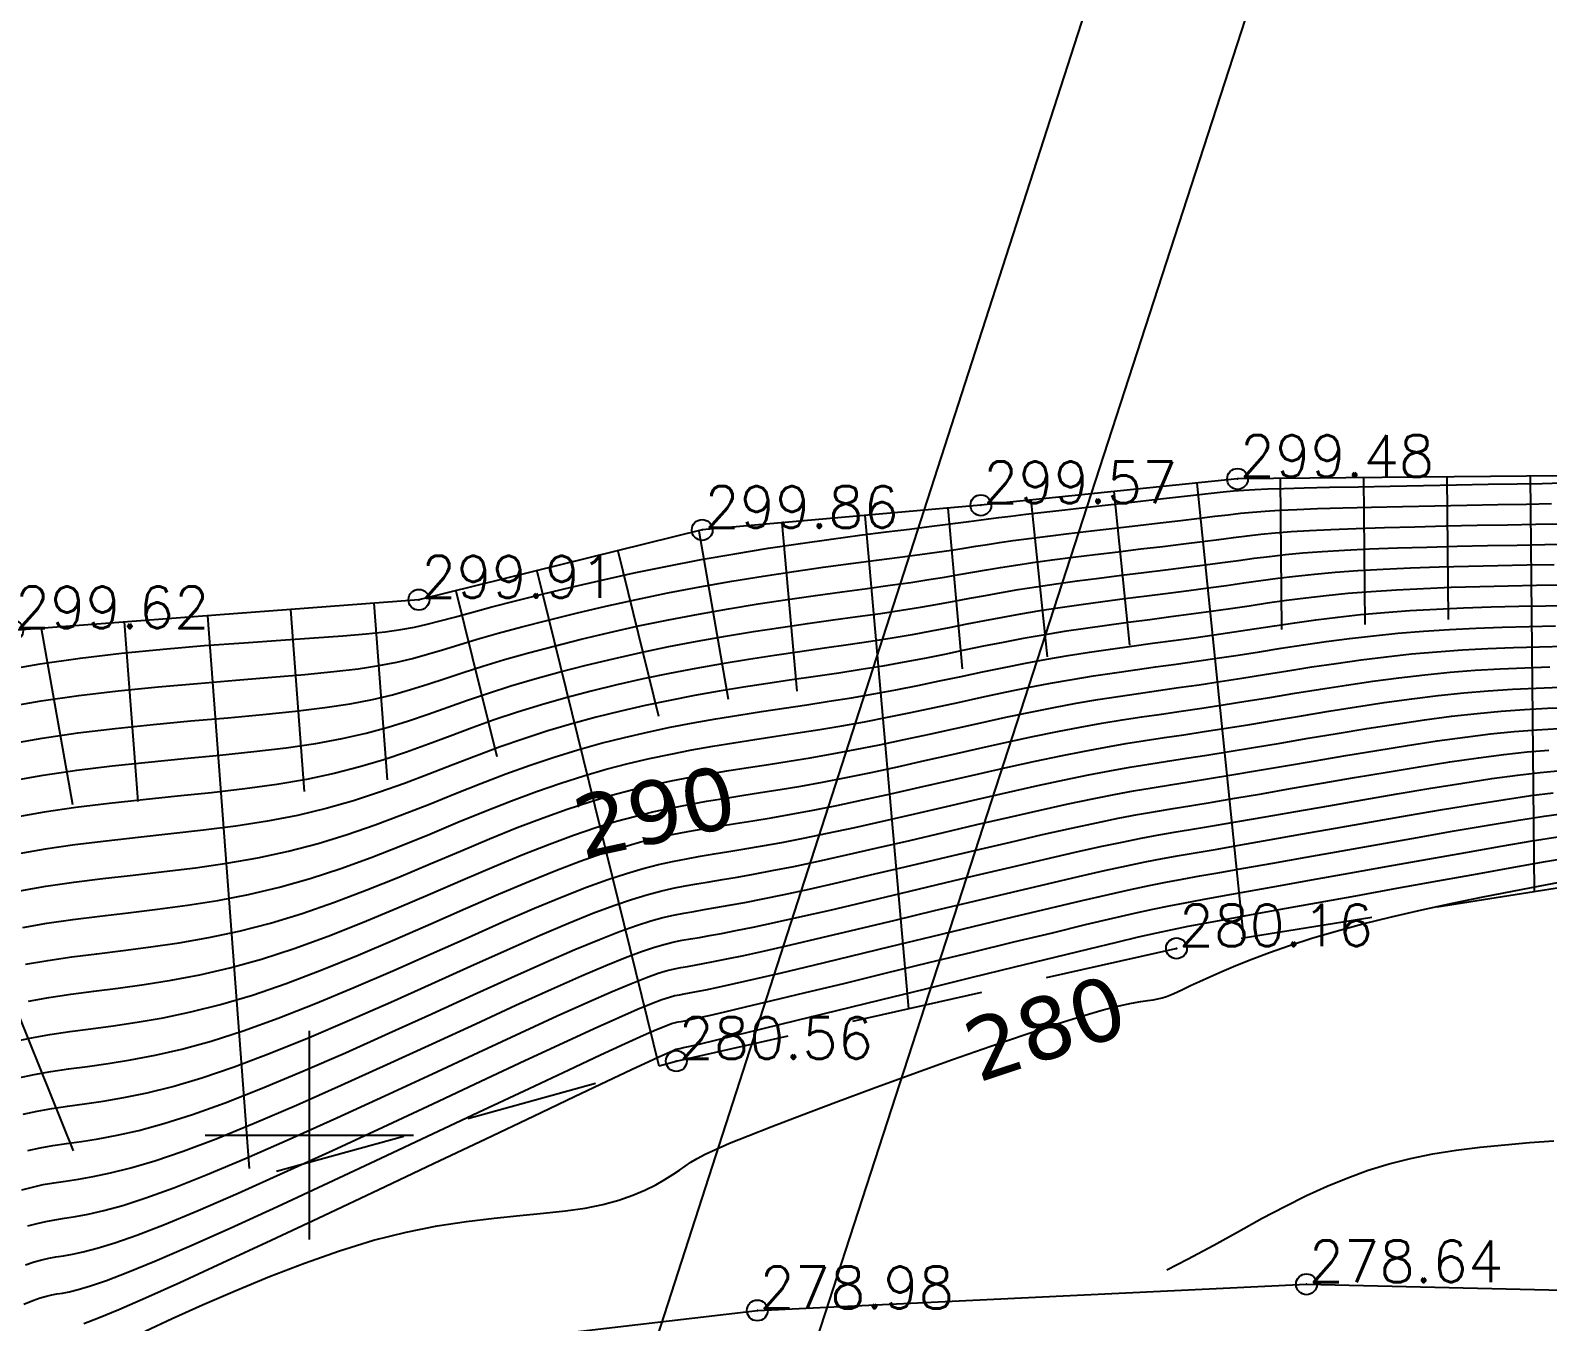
# Model space of a CAD drawing. Header units: millimetres. Extents: x 524954 to 526204, y 9523489 to 9524010.
# Drawn here: x 525193.31 to 525229.69, y 9523795.53 to 9523826.49 of the extents above; entities that cross this region are included whole.
import ezdxf
from ezdxf.enums import TextEntityAlignment as Align

# ---------------------------------------------------------------- set-up
doc = ezdxf.new("R2010")
doc.units = ezdxf.units.MM
doc.header["$PDMODE"] = 32
doc.header["$PDSIZE"] = 0.5
doc.linetypes.add('CACHE2', pattern=[4.7625, 3.175, -1.5875])
for name, color, linetype in [('Bas_Talus', 40, 'CACHE2'), ('Carroyage(2)', 7, 'Continuous'), ('CN_01_00', 3, 'Continuous'), ('CN_02_00', 4, 'Continuous'), ('CN_05_00', 6, 'Continuous'), ('CN_10_00', 1, 'Continuous'), ('Cotation Courbes de niveau', 7, 'Continuous'), ('Haut_Talus', 30, 'Continuous'), ('PLUME_2', 1, 'Continuous'), ('Talus', 2, 'Continuous'), ('TopoAlt', 3, 'Continuous'), ('TOPOJIS', 7, 'Continuous')]:
    doc.layers.add(name, color=color, linetype=linetype)
doc.layers.add('Trottoir', color=7, linetype='Continuous', true_color=0xff6666)
doc.styles.add('Simplex 1.0', font='Simplex.shx', dxfattribs={"width": 0.99, "height": 1})
doc.styles.add('Verdana 1.0', font='verdana.ttf', dxfattribs={"width": 0.99, "height": 1})

# ---------------------------------------------------------------- blocks, each defined once
blk = doc.blocks.new('TCPOINT M')
at = {"color": 0}
blk.add_point((0, 0), dxfattribs=at)
at = {"layer": 'TopoAlt', "style": 'Simplex 1.0', "width": 0.99}
blk.add_attdef('ALT', (0.15, 0.15), '', height=1, dxfattribs=at)

msp = doc.modelspace()

# ---------------------------------------------------------------- linework, layer by layer
at = {"layer": 'Bas_Talus', "flags": 128}
msp.add_lwpolyline([(525199.208, 9523799.132), (525208.8, 9523801.776), (525220.795, 9523804.478), (525231.919, 9523806.249), (525244.031, 9523805.939), (525246.35, 9523809.16), (525255.359, 9523814.932), (525262.717, 9523816.004), (525268.895, 9523820.451), (525287.363, 9523826.037), (525301, 9523831.408), (525309.422, 9523839.276), (525318.775, 9523848.13), (525321.585, 9523856.913), (525321.412, 9523876.469)], dxfattribs=at)
at = {"layer": 'Carroyage(2)'}
for p, q in [((525200, 9523797.5), (525200, 9523802.5)), ((525197.5, 9523800), (525202.5, 9523800))]:
    msp.add_line(p, q, dxfattribs=at)
at = {"layer": 'CN_01_00', "flags": 128}
for points, elevation in [([(525192.639, 9523811.139), (525193.542, 9523811.298), (525194.5, 9523811.436), (525195.492, 9523811.553), (525196.493, 9523811.652), (525197.481, 9523811.737), (525198.43, 9523811.808), (525199.316, 9523811.87), (525200.115, 9523811.924), (525200.804, 9523811.974), (525201.366, 9523812.022), (525201.82, 9523812.07), (525202.197, 9523812.122), (525202.522, 9523812.181), (525202.826, 9523812.248), (525203.135, 9523812.328), (525203.479, 9523812.422), (525203.885, 9523812.534), (525204.375, 9523812.666), (525204.945, 9523812.813), (525205.582, 9523812.972), (525206.277, 9523813.139), (525207.017, 9523813.31), (525207.791, 9523813.479), (525208.587, 9523813.644), (525209.396, 9523813.799), (525210.204, 9523813.942), (525211.001, 9523814.071), (525211.774, 9523814.187), (525212.511, 9523814.291), (525213.201, 9523814.383), (525213.83, 9523814.464), (525214.388, 9523814.533), (525214.862, 9523814.591), (525215.246, 9523814.639), (525215.557, 9523814.679), (525215.818, 9523814.714), (525216.052, 9523814.745), (525216.283, 9523814.776), (525216.532, 9523814.808), (525216.823, 9523814.844), (525217.179, 9523814.887), (525217.615, 9523814.938), (525218.117, 9523814.996), (525218.663, 9523815.058), (525219.23, 9523815.122), (525219.797, 9523815.186), (525220.341, 9523815.247), (525220.84, 9523815.303), (525221.271, 9523815.352), (525221.622, 9523815.392), (525221.911, 9523815.424), (525222.164, 9523815.449), (525222.41, 9523815.469), (525222.675, 9523815.484), (525222.986, 9523815.497), (525223.371, 9523815.509), (525223.857, 9523815.521), (525224.46, 9523815.534), (525225.159, 9523815.548), (525225.922, 9523815.563), (525226.716, 9523815.578), (525227.509, 9523815.593), (525228.27, 9523815.606), (525228.967, 9523815.619), (525229.566, 9523815.629), (525230.045, 9523815.637)], 299), ([(525192.778, 9523809.378), (525193.589, 9523809.521), (525194.45, 9523809.645), (525195.345, 9523809.752), (525196.254, 9523809.846), (525197.159, 9523809.93), (525198.042, 9523810.009), (525198.884, 9523810.086), (525199.666, 9523810.166), (525200.369, 9523810.251), (525200.982, 9523810.345), (525201.516, 9523810.449), (525201.991, 9523810.561), (525202.427, 9523810.682), (525202.843, 9523810.811), (525203.257, 9523810.948), (525203.69, 9523811.093), (525204.16, 9523811.244), (525204.682, 9523811.402), (525205.254, 9523811.564), (525205.868, 9523811.728), (525206.518, 9523811.891), (525207.196, 9523812.052), (525207.896, 9523812.208), (525208.61, 9523812.356), (525209.331, 9523812.495), (525210.053, 9523812.622), (525210.766, 9523812.738), (525211.463, 9523812.844), (525212.136, 9523812.941), (525212.776, 9523813.029), (525213.376, 9523813.11), (525213.926, 9523813.185), (525214.42, 9523813.254), (525214.852, 9523813.319), (525215.234, 9523813.381), (525215.582, 9523813.439), (525215.911, 9523813.497), (525216.237, 9523813.554), (525216.575, 9523813.611), (525216.94, 9523813.669), (525217.348, 9523813.729), (525217.809, 9523813.792), (525218.314, 9523813.857), (525218.847, 9523813.924), (525219.394, 9523813.99), (525219.939, 9523814.055), (525220.467, 9523814.118), (525220.964, 9523814.178), (525221.414, 9523814.233), (525221.808, 9523814.284), (525222.16, 9523814.329), (525222.49, 9523814.371), (525222.817, 9523814.408), (525223.162, 9523814.441), (525223.545, 9523814.472), (525223.984, 9523814.5), (525224.499, 9523814.525), (525225.104, 9523814.548), (525225.781, 9523814.57), (525226.507, 9523814.589), (525227.257, 9523814.607), (525228.006, 9523814.622), (525228.732, 9523814.635), (525229.409, 9523814.646), (525230.015, 9523814.655)], 297), ([(525193.056, 9523805.856), (525193.684, 9523805.967), (525194.351, 9523806.063), (525195.051, 9523806.15), (525195.775, 9523806.232), (525196.517, 9523806.317), (525197.268, 9523806.411), (525198.021, 9523806.519), (525198.768, 9523806.649), (525199.501, 9523806.805), (525200.214, 9523806.992), (525200.907, 9523807.206), (525201.581, 9523807.439), (525202.237, 9523807.685), (525202.877, 9523807.938), (525203.501, 9523808.189), (525204.112, 9523808.434), (525204.709, 9523808.664), (525205.296, 9523808.874), (525205.872, 9523809.066), (525206.44, 9523809.239), (525207.001, 9523809.396), (525207.556, 9523809.537), (525208.107, 9523809.665), (525208.655, 9523809.782), (525209.202, 9523809.887), (525209.749, 9523809.983), (525210.295, 9523810.073), (525210.84, 9523810.157), (525211.384, 9523810.239), (525211.926, 9523810.32), (525212.466, 9523810.402), (525213.002, 9523810.488), (525213.535, 9523810.58), (525214.064, 9523810.678), (525214.589, 9523810.783), (525215.11, 9523810.891), (525215.629, 9523811), (525216.146, 9523811.11), (525216.66, 9523811.216), (525217.174, 9523811.318), (525217.686, 9523811.414), (525218.197, 9523811.501), (525218.707, 9523811.581), (525219.215, 9523811.655), (525219.721, 9523811.726), (525220.222, 9523811.793), (525220.72, 9523811.86), (525221.212, 9523811.926), (525221.698, 9523811.995), (525222.179, 9523812.066), (525222.658, 9523812.14), (525223.141, 9523812.213), (525223.633, 9523812.286), (525224.138, 9523812.355), (525224.661, 9523812.421), (525225.209, 9523812.481), (525225.785, 9523812.533), (525226.393, 9523812.577), (525227.026, 9523812.613), (525227.677, 9523812.642), (525228.338, 9523812.664), (525229, 9523812.681), (525229.655, 9523812.693), (525230.295, 9523812.702)], 293), ([(525193.195, 9523804.095), (525193.732, 9523804.19), (525194.302, 9523804.272), (525194.904, 9523804.348), (525195.536, 9523804.425), (525196.196, 9523804.511), (525196.881, 9523804.612), (525197.589, 9523804.736), (525198.319, 9523804.89), (525199.067, 9523805.082), (525199.83, 9523805.316), (525200.603, 9523805.584), (525201.376, 9523805.878), (525202.142, 9523806.187), (525202.894, 9523806.501), (525203.623, 9523806.81), (525204.323, 9523807.104), (525204.984, 9523807.374), (525205.603, 9523807.611), (525206.181, 9523807.817), (525206.726, 9523807.994), (525207.242, 9523808.148), (525207.736, 9523808.28), (525208.212, 9523808.394), (525208.678, 9523808.494), (525209.137, 9523808.583), (525209.597, 9523808.664), (525210.06, 9523808.74), (525210.529, 9523808.814), (525211.009, 9523808.888), (525211.502, 9523808.965), (525212.011, 9523809.048), (525212.54, 9523809.14), (525213.092, 9523809.243), (525213.669, 9523809.358), (525214.266, 9523809.484), (525214.874, 9523809.616), (525215.488, 9523809.752), (525216.1, 9523809.888), (525216.703, 9523810.019), (525217.29, 9523810.143), (525217.855, 9523810.256), (525218.391, 9523810.355), (525218.904, 9523810.443), (525219.399, 9523810.521), (525219.884, 9523810.593), (525220.364, 9523810.662), (525220.846, 9523810.73), (525221.336, 9523810.801), (525221.841, 9523810.876), (525222.365, 9523810.958), (525222.908, 9523811.045), (525223.467, 9523811.135), (525224.04, 9523811.225), (525224.625, 9523811.312), (525225.22, 9523811.395), (525225.821, 9523811.471), (525226.428, 9523811.537), (525227.037, 9523811.591), (525227.649, 9523811.634), (525228.263, 9523811.668), (525228.879, 9523811.693), (525229.497, 9523811.71), (525230.116, 9523811.722)], 291), ([(525192.913, 9523802.243), (525193.335, 9523802.334), (525193.779, 9523802.413), (525194.252, 9523802.481), (525194.757, 9523802.547), (525195.297, 9523802.619), (525195.874, 9523802.704), (525196.494, 9523802.813), (525197.158, 9523802.952), (525197.87, 9523803.132), (525198.633, 9523803.359), (525199.447, 9523803.639), (525200.298, 9523803.963), (525201.17, 9523804.317), (525202.047, 9523804.689), (525202.911, 9523805.064), (525203.745, 9523805.43), (525204.534, 9523805.775), (525205.259, 9523806.083), (525205.91, 9523806.347), (525206.491, 9523806.567), (525207.012, 9523806.75), (525207.484, 9523806.9), (525207.915, 9523807.022), (525208.318, 9523807.123), (525208.7, 9523807.207), (525209.073, 9523807.279), (525209.445, 9523807.345), (525209.824, 9523807.407), (525210.218, 9523807.47), (525210.633, 9523807.537), (525211.077, 9523807.611), (525211.556, 9523807.694), (525212.078, 9523807.792), (525212.65, 9523807.905), (525213.275, 9523808.038), (525213.943, 9523808.185), (525214.638, 9523808.342), (525215.347, 9523808.504), (525216.055, 9523808.666), (525216.746, 9523808.822), (525217.407, 9523808.968), (525218.024, 9523809.098), (525218.585, 9523809.209), (525219.1, 9523809.304), (525219.583, 9523809.387), (525220.047, 9523809.461), (525220.506, 9523809.531), (525220.972, 9523809.601), (525221.46, 9523809.675), (525221.983, 9523809.756), (525222.55, 9523809.849), (525223.157, 9523809.95), (525223.793, 9523810.056), (525224.448, 9523810.164), (525225.113, 9523810.269), (525225.778, 9523810.37), (525226.434, 9523810.461), (525227.07, 9523810.541), (525227.681, 9523810.605), (525228.271, 9523810.656), (525228.848, 9523810.694), (525229.419, 9523810.721), (525229.993, 9523810.74)], 289), ([(525193.136, 9523800.499), (525193.474, 9523800.573), (525193.827, 9523800.635), (525194.203, 9523800.69), (525194.61, 9523800.746), (525195.057, 9523800.812), (525195.553, 9523800.898), (525196.107, 9523801.014), (525196.726, 9523801.169), (525197.421, 9523801.373), (525198.199, 9523801.636), (525199.063, 9523801.963), (525199.994, 9523802.342), (525200.965, 9523802.756), (525201.952, 9523803.19), (525202.928, 9523803.627), (525203.867, 9523804.051), (525204.745, 9523804.445), (525205.534, 9523804.793), (525206.217, 9523805.083), (525206.8, 9523805.318), (525207.298, 9523805.505), (525207.725, 9523805.652), (525208.095, 9523805.765), (525208.423, 9523805.851), (525208.723, 9523805.919), (525209.008, 9523805.975), (525209.293, 9523806.025), (525209.589, 9523806.075), (525209.907, 9523806.127), (525210.257, 9523806.186), (525210.652, 9523806.256), (525211.101, 9523806.341), (525211.616, 9523806.443), (525212.208, 9523806.568), (525212.881, 9523806.717), (525213.62, 9523806.886), (525214.402, 9523807.068), (525215.206, 9523807.256), (525216.009, 9523807.444), (525216.789, 9523807.625), (525217.524, 9523807.792), (525218.193, 9523807.94), (525218.779, 9523808.064), (525219.297, 9523808.166), (525219.767, 9523808.253), (525220.211, 9523808.329), (525220.647, 9523808.4), (525221.098, 9523808.472), (525221.584, 9523808.549), (525222.125, 9523808.637), (525222.736, 9523808.74), (525223.406, 9523808.855), (525224.118, 9523808.977), (525224.855, 9523809.103), (525225.6, 9523809.226), (525226.336, 9523809.344), (525227.046, 9523809.452), (525227.713, 9523809.545), (525228.326, 9523809.619), (525228.894, 9523809.677), (525229.433, 9523809.72), (525229.96, 9523809.75)], 287), ([(525193.193, 9523796.888), (525193.399, 9523796.958), (525193.581, 9523797.011), (525193.752, 9523797.05), (525193.922, 9523797.081), (525194.104, 9523797.108), (525194.316, 9523797.144), (525194.579, 9523797.199), (525194.911, 9523797.285), (525195.332, 9523797.416), (525195.863, 9523797.602), (525196.523, 9523797.856), (525197.33, 9523798.19), (525198.295, 9523798.61), (525199.385, 9523799.099), (525200.555, 9523799.634), (525201.762, 9523800.193), (525202.962, 9523800.753), (525204.111, 9523801.292), (525205.166, 9523801.786), (525206.084, 9523802.213), (525206.83, 9523802.556), (525207.418, 9523802.82), (525207.87, 9523803.016), (525208.208, 9523803.156), (525208.455, 9523803.25), (525208.634, 9523803.309), (525208.768, 9523803.344), (525208.879, 9523803.367), (525208.989, 9523803.386), (525209.118, 9523803.409), (525209.284, 9523803.44), (525209.506, 9523803.485), (525209.802, 9523803.547), (525210.191, 9523803.633), (525210.692, 9523803.747), (525211.323, 9523803.894), (525212.093, 9523804.077), (525212.974, 9523804.288), (525213.93, 9523804.519), (525214.924, 9523804.759), (525215.918, 9523804.999), (525216.875, 9523805.23), (525217.758, 9523805.442), (525218.531, 9523805.625), (525219.167, 9523805.772), (525219.69, 9523805.89), (525220.135, 9523805.984), (525220.537, 9523806.065), (525220.931, 9523806.138), (525221.351, 9523806.213), (525221.832, 9523806.298), (525222.41, 9523806.399), (525223.108, 9523806.523), (525223.905, 9523806.665), (525224.77, 9523806.82), (525225.67, 9523806.98), (525226.575, 9523807.14), (525227.453, 9523807.293), (525228.271, 9523807.433), (525228.999, 9523807.553), (525229.614, 9523807.648), (525230.138, 9523807.72)], 283), ([(525194.59, 9523795.479), (525194.945, 9523795.617), (525195.432, 9523795.818), (525196.073, 9523796.097), (525196.896, 9523796.467), (525197.912, 9523796.933), (525199.08, 9523797.477), (525200.35, 9523798.073), (525201.667, 9523798.695), (525202.979, 9523799.316), (525204.233, 9523799.912), (525205.377, 9523800.456), (525206.359, 9523800.923), (525207.137, 9523801.292), (525207.727, 9523801.571), (525208.156, 9523801.772), (525208.449, 9523801.908), (525208.635, 9523801.992), (525208.739, 9523802.038), (525208.79, 9523802.057), (525208.814, 9523802.063), (525208.837, 9523802.067), (525208.883, 9523802.076), (525208.973, 9523802.097), (525209.13, 9523802.134), (525209.377, 9523802.192), (525209.736, 9523802.279), (525210.23, 9523802.398), (525210.88, 9523802.557), (525211.699, 9523802.756), (525212.651, 9523802.989), (525213.694, 9523803.245), (525214.783, 9523803.511), (525215.872, 9523803.777), (525216.918, 9523804.033), (525217.875, 9523804.266), (525218.699, 9523804.467), (525219.361, 9523804.627), (525219.887, 9523804.751), (525220.319, 9523804.85), (525220.701, 9523804.933), (525221.073, 9523805.008), (525221.477, 9523805.084), (525221.956, 9523805.172), (525222.552, 9523805.28), (525223.293, 9523805.414), (525224.154, 9523805.57), (525225.095, 9523805.741), (525226.078, 9523805.919), (525227.063, 9523806.097), (525228.011, 9523806.268), (525228.884, 9523806.423), (525229.642, 9523806.557), (525230.258, 9523806.662)], 281), ([(525220.566, 9523796.772), (525221.06, 9523797.022), (525221.686, 9523797.36), (525222.284, 9523797.692), (525222.852, 9523798.006), (525223.391, 9523798.291), (525223.908, 9523798.548), (525224.409, 9523798.776), (525224.901, 9523798.978), (525225.393, 9523799.155), (525225.892, 9523799.308), (525226.404, 9523799.438), (525226.938, 9523799.547), (525227.498, 9523799.636), (525228.077, 9523799.709), (525228.668, 9523799.768), (525229.26, 9523799.819), (525229.846, 9523799.863)], 279)]:
    msp.add_lwpolyline(points, dxfattribs=dict(at, elevation=elevation))
at = {"layer": 'CN_02_00', "flags": 128}
for points, elevation in [([(525192.709, 9523810.259), (525193.566, 9523810.41), (525194.475, 9523810.54), (525195.418, 9523810.652), (525196.374, 9523810.749), (525197.32, 9523810.833), (525198.236, 9523810.909), (525199.1, 9523810.978), (525199.891, 9523811.045), (525200.587, 9523811.113), (525201.174, 9523811.184), (525201.668, 9523811.26), (525202.094, 9523811.342), (525202.475, 9523811.432), (525202.834, 9523811.53), (525203.196, 9523811.638), (525203.584, 9523811.758), (525204.022, 9523811.889), (525204.529, 9523812.034), (525205.099, 9523812.188), (525205.725, 9523812.35), (525206.397, 9523812.515), (525207.106, 9523812.681), (525207.843, 9523812.844), (525208.599, 9523813), (525209.364, 9523813.147), (525210.128, 9523813.282), (525210.884, 9523813.405), (525211.619, 9523813.516), (525212.324, 9523813.616), (525212.988, 9523813.706), (525213.603, 9523813.787), (525214.157, 9523813.859), (525214.641, 9523813.923), (525215.049, 9523813.979), (525215.396, 9523814.03), (525215.7, 9523814.077), (525215.982, 9523814.121), (525216.26, 9523814.165), (525216.553, 9523814.209), (525216.881, 9523814.256), (525217.263, 9523814.308), (525217.712, 9523814.365), (525218.216, 9523814.427), (525218.755, 9523814.491), (525219.312, 9523814.556), (525219.868, 9523814.62), (525220.404, 9523814.683), (525220.902, 9523814.741), (525221.342, 9523814.793), (525221.715, 9523814.838), (525222.035, 9523814.877), (525222.327, 9523814.91), (525222.614, 9523814.938), (525222.919, 9523814.963), (525223.265, 9523814.985), (525223.677, 9523815.004), (525224.178, 9523815.023), (525224.782, 9523815.041), (525225.47, 9523815.059), (525226.214, 9523815.076), (525226.986, 9523815.092), (525227.758, 9523815.107), (525228.501, 9523815.121), (525229.188, 9523815.132), (525229.79, 9523815.142)], 298), ([(525192.848, 9523808.498), (525193.613, 9523808.633), (525194.425, 9523808.75), (525195.271, 9523808.851), (525196.134, 9523808.942), (525196.999, 9523809.027), (525197.849, 9523809.11), (525198.668, 9523809.195), (525199.442, 9523809.286), (525200.152, 9523809.39), (525200.79, 9523809.507), (525201.364, 9523809.638), (525201.889, 9523809.781), (525202.38, 9523809.933), (525202.851, 9523810.093), (525203.318, 9523810.259), (525203.795, 9523810.428), (525204.297, 9523810.599), (525204.835, 9523810.77), (525205.408, 9523810.939), (525206.011, 9523811.106), (525206.639, 9523811.267), (525207.286, 9523811.424), (525207.949, 9523811.572), (525208.621, 9523811.713), (525209.299, 9523811.843), (525209.977, 9523811.962), (525210.648, 9523812.072), (525211.307, 9523812.172), (525211.948, 9523812.265), (525212.564, 9523812.352), (525213.148, 9523812.433), (525213.695, 9523812.511), (525214.199, 9523812.586), (525214.655, 9523812.659), (525215.073, 9523812.731), (525215.464, 9523812.802), (525215.841, 9523812.873), (525216.214, 9523812.943), (525216.596, 9523813.012), (525216.998, 9523813.081), (525217.432, 9523813.15), (525217.906, 9523813.219), (525218.412, 9523813.288), (525218.939, 9523813.357), (525219.475, 9523813.424), (525220.01, 9523813.49), (525220.53, 9523813.553), (525221.026, 9523813.615), (525221.485, 9523813.674), (525221.9, 9523813.729), (525222.284, 9523813.782), (525222.653, 9523813.831), (525223.021, 9523813.877), (525223.406, 9523813.92), (525223.824, 9523813.959), (525224.29, 9523813.995), (525224.821, 9523814.027), (525225.426, 9523814.056), (525226.093, 9523814.081), (525226.8, 9523814.102), (525227.527, 9523814.121), (525228.255, 9523814.137), (525228.963, 9523814.15), (525229.631, 9523814.16), (525230.239, 9523814.168)], 296), ([(525230.073, 9523813.188), (525229.424, 9523813.179), (525228.751, 9523813.166), (525228.068, 9523813.15), (525227.385, 9523813.128), (525226.715, 9523813.102), (525226.071, 9523813.07), (525225.464, 9523813.031), (525224.902, 9523812.985), (525224.382, 9523812.934), (525223.894, 9523812.877), (525223.429, 9523812.816), (525222.978, 9523812.753), (525222.534, 9523812.687), (525222.086, 9523812.621), (525221.627, 9523812.554), (525221.15, 9523812.489), (525220.656, 9523812.424), (525220.151, 9523812.359), (525219.639, 9523812.292), (525219.123, 9523812.222), (525218.609, 9523812.15), (525218.1, 9523812.074), (525217.601, 9523811.992), (525217.115, 9523811.906), (525216.639, 9523811.815), (525216.169, 9523811.721), (525215.7, 9523811.625), (525215.228, 9523811.528), (525214.75, 9523811.432), (525214.261, 9523811.339), (525213.756, 9523811.248), (525213.233, 9523811.162), (525212.693, 9523811.079), (525212.139, 9523810.997), (525211.572, 9523810.914), (525210.996, 9523810.829), (525210.413, 9523810.739), (525209.825, 9523810.643), (525209.234, 9523810.539), (525208.644, 9523810.425), (525208.054, 9523810.301), (525207.466, 9523810.166), (525206.88, 9523810.02), (525206.297, 9523809.861), (525205.718, 9523809.69), (525205.142, 9523809.506), (525204.572, 9523809.309), (525204.006, 9523809.098), (525203.44, 9523808.879), (525202.868, 9523808.656), (525202.285, 9523808.435), (525201.684, 9523808.22), (525201.059, 9523808.017), (525200.406, 9523807.83), (525199.718, 9523807.666), (525198.993, 9523807.528), (525198.237, 9523807.411), (525197.462, 9523807.311), (525196.678, 9523807.221), (525195.895, 9523807.136), (525195.124, 9523807.05), (525194.376, 9523806.959), (525193.661, 9523806.855), (525192.987, 9523806.737)], 294), ([(525193.126, 9523804.976), (525193.708, 9523805.078), (525194.326, 9523805.168), (525194.977, 9523805.249), (525195.656, 9523805.329), (525196.356, 9523805.414), (525197.075, 9523805.511), (525197.805, 9523805.628), (525198.543, 9523805.769), (525199.284, 9523805.943), (525200.022, 9523806.154), (525200.755, 9523806.395), (525201.478, 9523806.659), (525202.19, 9523806.936), (525202.885, 9523807.219), (525203.562, 9523807.5), (525204.217, 9523807.769), (525204.847, 9523808.019), (525205.449, 9523808.243), (525206.027, 9523808.441), (525206.583, 9523808.617), (525207.121, 9523808.772), (525207.646, 9523808.909), (525208.16, 9523809.03), (525208.666, 9523809.138), (525209.17, 9523809.235), (525209.673, 9523809.324), (525210.177, 9523809.406), (525210.685, 9523809.486), (525211.197, 9523809.563), (525211.714, 9523809.643), (525212.238, 9523809.725), (525212.771, 9523809.814), (525213.314, 9523809.911), (525213.867, 9523810.018), (525214.427, 9523810.133), (525214.992, 9523810.254), (525215.559, 9523810.376), (525216.123, 9523810.499), (525216.682, 9523810.618), (525217.232, 9523810.731), (525217.77, 9523810.835), (525218.294, 9523810.928), (525218.806, 9523811.012), (525219.307, 9523811.088), (525219.802, 9523811.159), (525220.293, 9523811.228), (525220.783, 9523811.295), (525221.274, 9523811.363), (525221.769, 9523811.435), (525222.272, 9523811.512), (525222.783, 9523811.592), (525223.304, 9523811.674), (525223.836, 9523811.755), (525224.381, 9523811.834), (525224.94, 9523811.908), (525225.515, 9523811.976), (525226.106, 9523812.035), (525226.715, 9523812.084), (525227.338, 9523812.123), (525227.97, 9523812.155), (525228.608, 9523812.178), (525229.248, 9523812.196), (525229.885, 9523812.208)], 292), ([(525193.024, 9523801.371), (525193.404, 9523801.453), (525193.803, 9523801.524), (525194.227, 9523801.586), (525194.683, 9523801.647), (525195.177, 9523801.715), (525195.714, 9523801.801), (525196.3, 9523801.913), (525196.942, 9523802.061), (525197.645, 9523802.252), (525198.416, 9523802.497), (525199.255, 9523802.801), (525200.146, 9523803.152), (525201.068, 9523803.537), (525201.999, 9523803.939), (525202.919, 9523804.346), (525203.806, 9523804.741), (525204.639, 9523805.11), (525205.397, 9523805.438), (525206.063, 9523805.715), (525206.645, 9523805.943), (525207.155, 9523806.128), (525207.604, 9523806.276), (525208.005, 9523806.394), (525208.37, 9523806.487), (525208.711, 9523806.563), (525209.04, 9523806.627), (525209.369, 9523806.685), (525209.706, 9523806.741), (525210.062, 9523806.799), (525210.445, 9523806.862), (525210.864, 9523806.933), (525211.329, 9523807.017), (525211.847, 9523807.117), (525212.429, 9523807.237), (525213.078, 9523807.378), (525213.781, 9523807.536), (525214.52, 9523807.705), (525215.277, 9523807.88), (525216.032, 9523808.055), (525216.768, 9523808.223), (525217.466, 9523808.38), (525218.108, 9523808.519), (525218.682, 9523808.637), (525219.199, 9523808.735), (525219.675, 9523808.82), (525220.129, 9523808.895), (525220.576, 9523808.966), (525221.035, 9523809.036), (525221.522, 9523809.112), (525222.054, 9523809.197), (525222.643, 9523809.295), (525223.282, 9523809.402), (525223.955, 9523809.517), (525224.651, 9523809.633), (525225.357, 9523809.748), (525226.057, 9523809.857), (525226.74, 9523809.957), (525227.392, 9523810.043), (525228.003, 9523810.112), (525228.582, 9523810.166), (525229.141, 9523810.207), (525229.69, 9523810.235), (525230.242, 9523810.254)], 288), ([(525193.247, 9523799.627), (525193.543, 9523799.692), (525193.85, 9523799.747), (525194.178, 9523799.795), (525194.536, 9523799.845), (525194.938, 9523799.909), (525195.393, 9523799.995), (525195.913, 9523800.114), (525196.51, 9523800.277), (525197.196, 9523800.494), (525197.981, 9523800.774), (525198.871, 9523801.124), (525199.841, 9523801.531), (525200.863, 9523801.976), (525201.904, 9523802.441), (525202.936, 9523802.909), (525203.928, 9523803.361), (525204.85, 9523803.78), (525205.671, 9523804.148), (525206.37, 9523804.451), (525206.954, 9523804.694), (525207.441, 9523804.883), (525207.846, 9523805.028), (525208.185, 9523805.136), (525208.476, 9523805.216), (525208.734, 9523805.275), (525208.976, 9523805.323), (525209.217, 9523805.365), (525209.471, 9523805.408), (525209.751, 9523805.455), (525210.07, 9523805.511), (525210.439, 9523805.579), (525210.874, 9523805.664), (525211.385, 9523805.769), (525211.986, 9523805.9), (525212.684, 9523806.057), (525213.459, 9523806.237), (525214.284, 9523806.431), (525215.136, 9523806.632), (525215.986, 9523806.833), (525216.811, 9523807.026), (525217.583, 9523807.205), (525218.277, 9523807.361), (525218.876, 9523807.491), (525219.395, 9523807.597), (525219.859, 9523807.686), (525220.292, 9523807.763), (525220.718, 9523807.835), (525221.161, 9523807.907), (525221.646, 9523807.986), (525222.196, 9523808.078), (525222.829, 9523808.186), (525223.531, 9523808.308), (525224.281, 9523808.438), (525225.059, 9523808.572), (525225.844, 9523808.705), (525226.616, 9523808.832), (525227.353, 9523808.947), (525228.035, 9523809.047), (525228.648, 9523809.127), (525229.205, 9523809.188), (525229.726, 9523809.233)], 286), ([(525193.25, 9523797.822), (525193.47, 9523797.883), (525193.682, 9523797.931), (525193.898, 9523797.97), (525194.128, 9523798.004), (525194.389, 9523798.044), (525194.698, 9523798.102), (525195.071, 9523798.188), (525195.526, 9523798.315), (525196.079, 9523798.494), (525196.747, 9523798.735), (525197.547, 9523799.051), (525198.487, 9523799.448), (525199.537, 9523799.909), (525200.657, 9523800.415), (525201.809, 9523800.942), (525202.953, 9523801.472), (525204.05, 9523801.982), (525205.061, 9523802.451), (525205.946, 9523802.858), (525206.677, 9523803.188), (525207.264, 9523803.445), (525207.727, 9523803.639), (525208.087, 9523803.78), (525208.365, 9523803.879), (525208.581, 9523803.945), (525208.756, 9523803.988), (525208.911, 9523804.019), (525209.065, 9523804.046), (525209.236, 9523804.076), (525209.44, 9523804.112), (525209.694, 9523804.16), (525210.015, 9523804.224), (525210.419, 9523804.31), (525210.923, 9523804.421), (525211.544, 9523804.562), (525212.29, 9523804.737), (525213.136, 9523804.938), (525214.048, 9523805.156), (525214.994, 9523805.383), (525215.941, 9523805.611), (525216.853, 9523805.829), (525217.7, 9523806.029), (525218.446, 9523806.204), (525219.07, 9523806.345), (525219.592, 9523806.459), (525220.043, 9523806.551), (525220.456, 9523806.631), (525220.86, 9523806.704), (525221.288, 9523806.778), (525221.77, 9523806.86), (525222.339, 9523806.959), (525223.015, 9523807.077), (525223.78, 9523807.213), (525224.607, 9523807.359), (525225.467, 9523807.511), (525226.332, 9523807.662), (525227.174, 9523807.806), (525227.965, 9523807.938), (525228.677, 9523808.051), (525229.292, 9523808.141), (525229.827, 9523808.209)], 284), ([(525193.156, 9523795.944), (525193.372, 9523796.031), (525193.547, 9523796.095), (525193.693, 9523796.139), (525193.821, 9523796.17), (525193.945, 9523796.192), (525194.079, 9523796.213), (525194.243, 9523796.243), (525194.459, 9523796.295), (525194.75, 9523796.382), (525195.139, 9523796.516), (525195.647, 9523796.71), (525196.298, 9523796.977), (525197.113, 9523797.328), (525198.103, 9523797.771), (525199.233, 9523798.288), (525200.452, 9523798.854), (525201.714, 9523799.444), (525202.97, 9523800.035), (525204.172, 9523800.602), (525205.272, 9523801.121), (525206.221, 9523801.568), (525206.984, 9523801.924), (525207.573, 9523802.195), (525208.013, 9523802.394), (525208.328, 9523802.532), (525208.545, 9523802.621), (525208.687, 9523802.673), (525208.779, 9523802.7), (525208.846, 9523802.715), (525208.913, 9523802.727), (525209, 9523802.743), (525209.128, 9523802.769), (525209.318, 9523802.809), (525209.59, 9523802.87), (525209.964, 9523802.956), (525210.461, 9523803.073), (525211.101, 9523803.225), (525211.896, 9523803.417), (525212.813, 9523803.639), (525213.812, 9523803.882), (525214.853, 9523804.135), (525215.895, 9523804.388), (525216.896, 9523804.632), (525217.817, 9523804.854), (525218.615, 9523805.046), (525219.264, 9523805.199), (525219.789, 9523805.32), (525220.227, 9523805.417), (525220.619, 9523805.499), (525221.002, 9523805.573), (525221.414, 9523805.649), (525221.894, 9523805.735), (525222.481, 9523805.839), (525223.2, 9523805.968), (525224.029, 9523806.118), (525224.932, 9523806.281), (525225.874, 9523806.45), (525226.819, 9523806.619), (525227.732, 9523806.78), (525228.578, 9523806.928), (525229.32, 9523807.055), (525229.936, 9523807.155)], 282)]:
    msp.add_lwpolyline(points, dxfattribs=dict(at, elevation=elevation))
at = {"layer": 'CN_05_00', "flags": 128}
for points, elevation in [([(525229.852, 9523813.674), (525229.193, 9523813.664), (525228.503, 9523813.651), (525227.797, 9523813.635), (525227.092, 9523813.615), (525226.404, 9523813.591), (525225.748, 9523813.563), (525225.142, 9523813.529), (525224.596, 9523813.49), (525224.103, 9523813.446), (525223.65, 9523813.398), (525223.225, 9523813.347), (525222.815, 9523813.292), (525222.409, 9523813.235), (525221.993, 9523813.175), (525221.556, 9523813.114), (525221.088, 9523813.052), (525220.593, 9523812.989), (525220.08, 9523812.924), (525219.557, 9523812.858), (525219.031, 9523812.79), (525218.511, 9523812.719), (525218.003, 9523812.647), (525217.517, 9523812.571), (525217.057, 9523812.493), (525216.618, 9523812.413), (525216.191, 9523812.332), (525215.77, 9523812.249), (525215.346, 9523812.165), (525214.911, 9523812.082), (525214.458, 9523811.999), (525213.977, 9523811.917), (525213.464, 9523811.836), (525212.921, 9523811.756), (525212.351, 9523811.674), (525211.76, 9523811.59), (525211.152, 9523811.501), (525210.53, 9523811.405), (525209.901, 9523811.303), (525209.267, 9523811.191), (525208.633, 9523811.069), (525208.001, 9523810.937), (525207.376, 9523810.795), (525206.759, 9523810.644), (525206.154, 9523810.483), (525205.563, 9523810.315), (525204.989, 9523810.138), (525204.435, 9523809.954), (525203.901, 9523809.763), (525203.379, 9523809.569), (525202.86, 9523809.375), (525202.332, 9523809.184), (525201.786, 9523809), (525201.212, 9523808.827), (525200.598, 9523808.669), (525199.935, 9523808.528), (525199.217, 9523808.407), (525198.453, 9523808.303), (525197.655, 9523808.21), (525196.838, 9523808.124), (525196.015, 9523808.039), (525195.198, 9523807.951), (525194.401, 9523807.854), (525193.637, 9523807.744), (525192.917, 9523807.617)], 295), ([(525193.102, 9523798.686), (525193.358, 9523798.755), (525193.613, 9523798.812), (525193.874, 9523798.858), (525194.153, 9523798.899), (525194.463, 9523798.945), (525194.818, 9523799.005), (525195.232, 9523799.092), (525195.72, 9523799.215), (525196.295, 9523799.385), (525196.972, 9523799.615), (525197.764, 9523799.913), (525198.679, 9523800.286), (525199.689, 9523800.72), (525200.76, 9523801.195), (525201.857, 9523801.692), (525202.945, 9523802.19), (525203.989, 9523802.671), (525204.955, 9523803.115), (525205.809, 9523803.503), (525206.524, 9523803.82), (525207.109, 9523804.069), (525207.584, 9523804.261), (525207.966, 9523804.404), (525208.275, 9523804.507), (525208.529, 9523804.58), (525208.745, 9523804.632), (525208.943, 9523804.671), (525209.141, 9523804.706), (525209.353, 9523804.742), (525209.595, 9523804.784), (525209.882, 9523804.835), (525210.227, 9523804.902), (525210.646, 9523804.987), (525211.154, 9523805.095), (525211.765, 9523805.231), (525212.487, 9523805.397), (525213.297, 9523805.587), (525214.166, 9523805.793), (525215.065, 9523806.007), (525215.963, 9523806.222), (525216.832, 9523806.427), (525217.641, 9523806.617), (525218.362, 9523806.782), (525218.973, 9523806.918), (525219.494, 9523807.028), (525219.951, 9523807.119), (525220.374, 9523807.197), (525220.789, 9523807.269), (525221.225, 9523807.343), (525221.708, 9523807.423), (525222.267, 9523807.518), (525222.922, 9523807.631), (525223.655, 9523807.76), (525224.444, 9523807.899), (525225.263, 9523808.041), (525226.088, 9523808.183), (525226.895, 9523808.319), (525227.659, 9523808.442), (525228.356, 9523808.549), (525228.97, 9523808.634), (525229.516, 9523808.698), (525230.018, 9523808.746)], 285)]:
    msp.add_lwpolyline(points, dxfattribs=dict(at, elevation=elevation))
at = {"layer": 'CN_10_00', "flags": 128}
for points, elevation in [([(525193.265, 9523803.214), (525193.756, 9523803.301), (525194.277, 9523803.377), (525194.83, 9523803.448), (525195.416, 9523803.522), (525196.035, 9523803.608), (525196.687, 9523803.712), (525197.374, 9523803.844), (525198.094, 9523804.011), (525198.85, 9523804.22), (525199.639, 9523804.477), (525200.45, 9523804.774), (525201.273, 9523805.098), (525202.094, 9523805.438), (525202.902, 9523805.782), (525203.684, 9523806.12), (525204.428, 9523806.439), (525205.122, 9523806.729), (525205.756, 9523806.979), (525206.336, 9523807.192), (525206.869, 9523807.372), (525207.363, 9523807.524), (525207.826, 9523807.651), (525208.265, 9523807.758), (525208.689, 9523807.85), (525209.105, 9523807.931), (525209.521, 9523808.004), (525209.942, 9523808.074), (525210.374, 9523808.142), (525210.821, 9523808.213), (525211.289, 9523808.288), (525211.783, 9523808.371), (525212.309, 9523808.466), (525212.871, 9523808.574), (525213.472, 9523808.698), (525214.104, 9523808.834), (525214.756, 9523808.979), (525215.418, 9523809.128), (525216.077, 9523809.277), (525216.725, 9523809.42), (525217.349, 9523809.555), (525217.939, 9523809.677), (525218.488, 9523809.782), (525219.002, 9523809.874), (525219.491, 9523809.954), (525219.966, 9523810.027), (525220.435, 9523810.097), (525220.909, 9523810.166), (525221.398, 9523810.238), (525221.912, 9523810.316), (525222.458, 9523810.403), (525223.032, 9523810.497), (525223.63, 9523810.595), (525224.244, 9523810.694), (525224.869, 9523810.791), (525225.499, 9523810.883), (525226.128, 9523810.966), (525226.749, 9523811.039), (525227.359, 9523811.098), (525227.96, 9523811.145), (525228.555, 9523811.181), (525229.149, 9523811.207), (525229.745, 9523811.225)], 290), ([(525196.061, 9523795.302), (525196.71, 9523795.601), (525197.436, 9523795.928), (525198.219, 9523796.268), (525199.04, 9523796.608), (525199.88, 9523796.932), (525200.72, 9523797.227), (525201.54, 9523797.477), (525202.324, 9523797.673), (525203.068, 9523797.821), (525203.771, 9523797.93), (525204.43, 9523798.011), (525205.046, 9523798.073), (525205.616, 9523798.127), (525206.139, 9523798.182), (525206.613, 9523798.25), (525207.039, 9523798.336), (525207.418, 9523798.44), (525207.754, 9523798.556), (525208.048, 9523798.68), (525208.305, 9523798.807), (525208.526, 9523798.932), (525208.716, 9523799.052), (525208.876, 9523799.161), (525209.013, 9523799.258), (525209.146, 9523799.347), (525209.297, 9523799.438), (525209.488, 9523799.539), (525209.74, 9523799.658), (525210.077, 9523799.803), (525210.519, 9523799.984), (525211.09, 9523800.208), (525211.802, 9523800.48), (525212.627, 9523800.79), (525213.529, 9523801.124), (525214.473, 9523801.468), (525215.422, 9523801.809), (525216.339, 9523802.132), (525217.188, 9523802.424), (525217.933, 9523802.67), (525218.546, 9523802.861), (525219.036, 9523803.002), (525219.42, 9523803.1), (525219.714, 9523803.166), (525219.937, 9523803.206), (525220.105, 9523803.23), (525220.235, 9523803.247), (525220.346, 9523803.264), (525220.451, 9523803.289), (525220.558, 9523803.325), (525220.675, 9523803.372), (525220.805, 9523803.43), (525220.956, 9523803.501), (525221.134, 9523803.585), (525221.343, 9523803.683), (525221.59, 9523803.796), (525221.88, 9523803.924), (525222.215, 9523804.066), (525222.597, 9523804.218), (525223.027, 9523804.379), (525223.506, 9523804.547), (525224.037, 9523804.719), (525224.621, 9523804.893), (525225.259, 9523805.066), (525225.949, 9523805.237), (525226.674, 9523805.404), (525227.414, 9523805.563), (525228.148, 9523805.713), (525228.855, 9523805.851), (525229.514, 9523805.976), (525230.106, 9523806.086)], 280)]:
    msp.add_lwpolyline(points, dxfattribs=dict(at, elevation=elevation))
at = {"layer": 'Haut_Talus', "flags": 128}
msp.add_lwpolyline([(525305.258, 9523872.348), (525303.919, 9523858.929), (525300.61, 9523851.426), (525293.269, 9523844.143), (525282.592, 9523839.781), (525275.516, 9523831.793), (525253.744, 9523826.768), (525245.57, 9523825.329), (525240.135, 9523822.185), (525230.924, 9523815.815), (525222.259, 9523815.735), (525216.104, 9523815.103), (525209.421, 9523814.511), (525202.627, 9523812.837), (525192.887, 9523812.103), (525187.234, 9523809.827), (525173.584, 9523803.067), (525162.811, 9523802.853), (525159.084, 9523803.152)], dxfattribs=at)
at = {"layer": 'PLUME_2'}
for points in [[(525200.32, 9523770.31), (525237.12, 9523884.291)], [(525203.883, 9523769.567), (525240.72, 9523883.05)]]:
    msp.add_lwpolyline(points, dxfattribs=at)
at = {"layer": 'Talus'}
for p, q in [((525221.283, 9523815.634), (525222.402, 9523804.733)), ((525223.278, 9523815.744), (525223.312, 9523812.126)), ((525225.278, 9523815.763), (525225.311, 9523812.244)), ((525227.278, 9523815.781), (525227.31, 9523812.362)), ((525229.278, 9523815.8), (525229.37, 9523805.843)), ((525217.304, 9523815.226), (525217.69, 9523811.468)), ((525219.294, 9523815.43), (525219.671, 9523811.752)), ((525213.321, 9523814.857), (525214.368, 9523803.03)), ((525215.314, 9523815.033), (525215.655, 9523811.18)), ((525209.339, 9523814.491), (525210.04, 9523810.451)), ((525211.329, 9523814.68), (525211.686, 9523810.649)), ((525207.397, 9523814.012), (525208.374, 9523810.048)), ((525205.455, 9523813.534), (525208.382, 9523801.66)), ((525203.513, 9523813.055), (525204.493, 9523809.08)), ((525199.549, 9523812.605), (525199.878, 9523808.236)), ((525201.543, 9523812.755), (525201.862, 9523808.517)), ((525195.56, 9523812.304), (525195.884, 9523808.003)), ((525197.554, 9523812.454), (525198.553, 9523799.197)), ((525193.566, 9523812.154), (525194.321, 9523807.926)), ((525189.808, 9523810.863), (525194.334, 9523799.62))]:
    msp.add_line(p, q, dxfattribs=at)
at = {"layer": 'Trottoir', "ltscale": 0.25, "flags": 128}
msp.add_lwpolyline([(525109.407, 9523788.924), (525126.934, 9523789.003), (525126.934, 9523789.003), (525140.593, 9523790.596), (525194.008, 9523793.838), (525194.008, 9523793.838), (525194.008, 9523793.838), (525194.008, 9523793.838), (525194.008, 9523793.838), (525210.743, 9523795.795), (525210.743, 9523795.795), (525210.743, 9523795.795), (525223.913, 9523796.423), (525236.56, 9523796.129), (525246.634, 9523793.271), (525254.607, 9523789.446), (525268.338, 9523781.556), (525268.338, 9523781.556), (525283.706, 9523772.799), (525283.706, 9523772.799), (525283.706, 9523772.799)], dxfattribs=at)

# ---------------------------------------------------------------- block references
at = {"layer": 'TOPOJIS'}
ref = msp.add_blockref('TCPOINT M', (525222.259, 9523815.735, 299.48), dxfattribs=at)
ref.add_attrib('ALT', '299.48', (525222.309, 9523815.785, 299.48), dxfattribs={"layer": 'TopoAlt', "height": 1, "style": 'Simplex 1.0', "width": 0.99})
ref = msp.add_blockref('TCPOINT M', (525216.104, 9523815.103, 299.57), dxfattribs=at)
ref.add_attrib('ALT', '299.57', (525216.154, 9523815.153, 299.57), dxfattribs={"layer": 'TopoAlt', "height": 1, "style": 'Simplex 1.0', "width": 0.99})
ref = msp.add_blockref('TCPOINT M', (525209.421, 9523814.511, 299.86), dxfattribs=at)
ref.add_attrib('ALT', '299.86', (525209.471, 9523814.561, 299.86), dxfattribs={"layer": 'TopoAlt', "height": 1, "style": 'Simplex 1.0', "width": 0.99})
ref = msp.add_blockref('TCPOINT M', (525202.627, 9523812.837, 299.91), dxfattribs=at)
ref.add_attrib('ALT', '299.91', (525202.677, 9523812.887, 299.91), dxfattribs={"layer": 'TopoAlt', "height": 1, "style": 'Simplex 1.0', "width": 0.99})
ref = msp.add_blockref('TCPOINT M', (525192.887, 9523812.103, 299.62), dxfattribs=at)
ref.add_attrib('ALT', '299.62', (525192.937, 9523812.153, 299.62), dxfattribs={"layer": 'TopoAlt', "height": 1, "style": 'Simplex 1.0', "width": 0.99})
ref = msp.add_blockref('TCPOINT M', (525220.795, 9523804.478, 280.16), dxfattribs=at)
ref.add_attrib('ALT', '280.16', (525220.845, 9523804.528, 280.16), dxfattribs={"layer": 'TopoAlt', "height": 1, "style": 'Simplex 1.0', "width": 0.99})
ref = msp.add_blockref('TCPOINT M', (525208.8, 9523801.776, 280.56), dxfattribs=at)
ref.add_attrib('ALT', '280.56', (525208.85, 9523801.826, 280.56), dxfattribs={"layer": 'TopoAlt', "height": 1, "style": 'Simplex 1.0', "width": 0.99})
ref = msp.add_blockref('TCPOINT M', (525223.913, 9523796.423, 278.64), dxfattribs=at)
ref.add_attrib('ALT', '278.64', (525223.963, 9523796.473, 278.64), dxfattribs={"layer": 'TopoAlt', "height": 1, "style": 'Simplex 1.0', "width": 0.99})
ref = msp.add_blockref('TCPOINT M', (525210.743, 9523795.795, 278.98), dxfattribs=at)
ref.add_attrib('ALT', '278.98', (525210.793, 9523795.845, 278.98), dxfattribs={"layer": 'TopoAlt', "height": 1, "style": 'Simplex 1.0', "width": 0.99})

# ---------------------------------------------------------------- texts
at = {"layer": 'Cotation Courbes de niveau', "style": 'Verdana 1.0', "width": 0.99}
for s, rotation, p in [('290', 12.2239, (525208.285, 9523807.763, 290)), ('280', 18.307, (525217.648, 9523802.576, 280))]:
    msp.add_text(s, height=1.5, rotation=rotation, dxfattribs=at).set_placement(p, align=Align.MIDDLE_CENTER)

doc.saveas('drawing.dxf')
